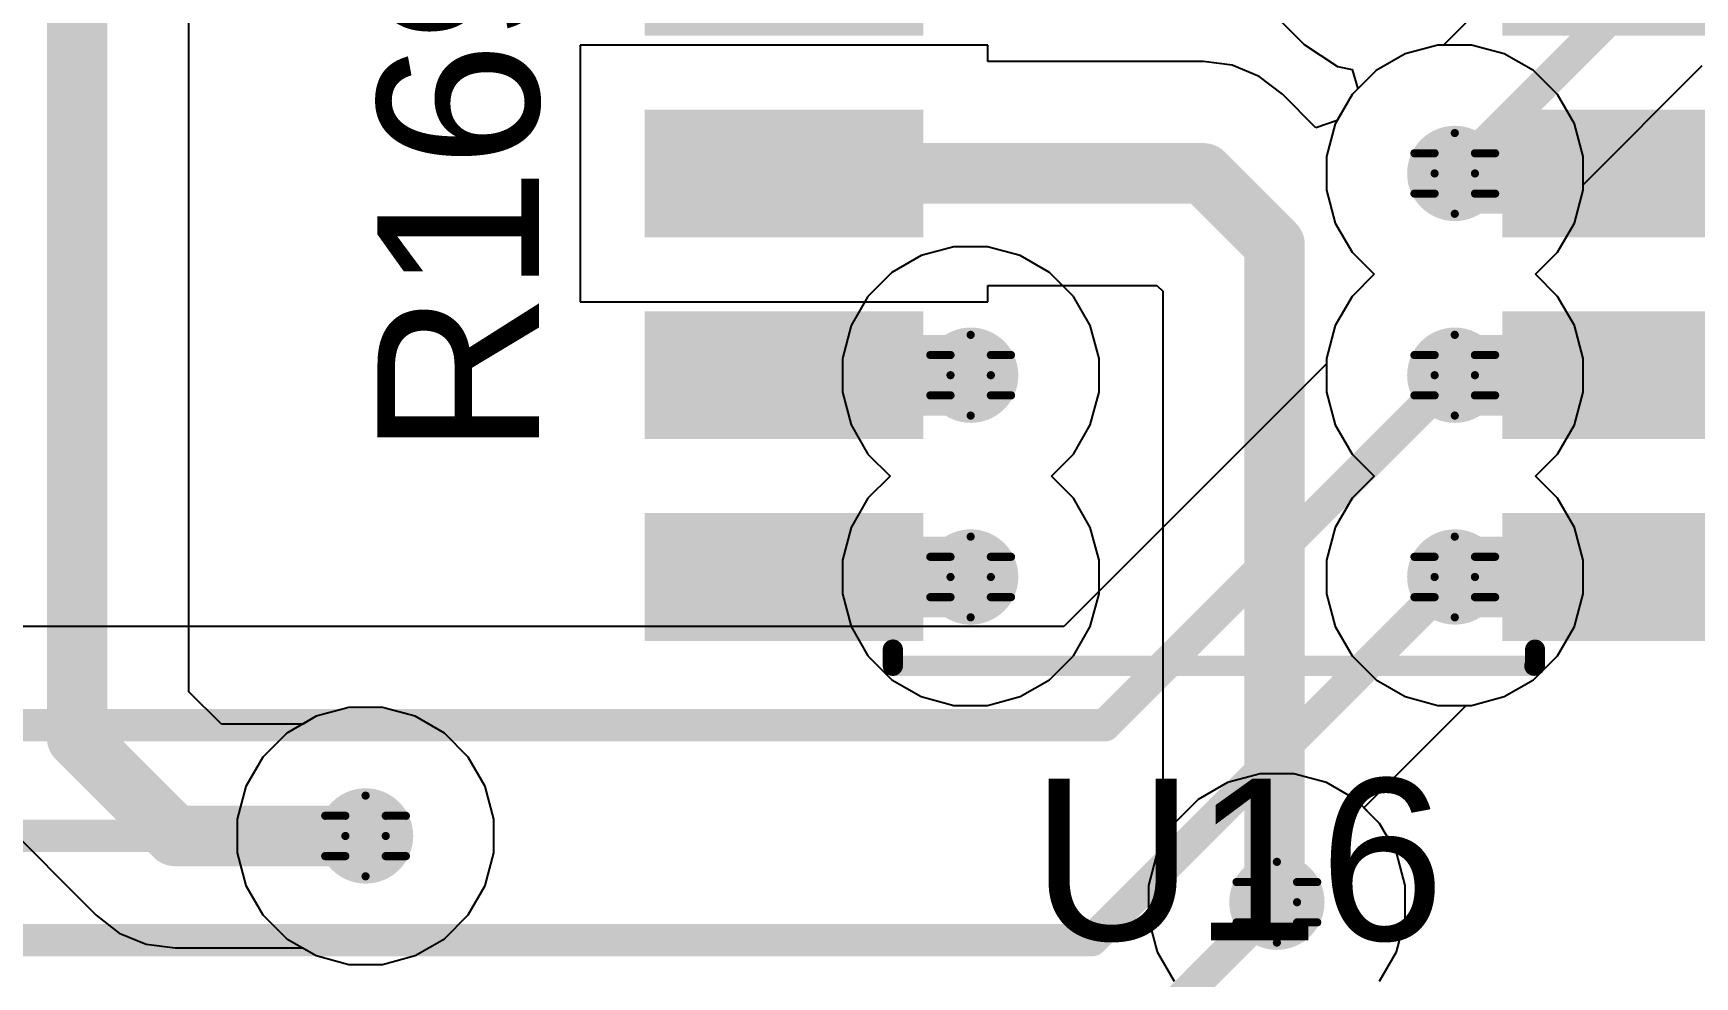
# Model space of a CAD drawing. Header units: inches. Extents: x -3 to 5437, y -3 to 5435.
# Drawn here: x 158.05 to 168.52, y 68.86 to 74.8 of the extents above; entities that cross this region are included whole.
import ezdxf

# ---------------------------------------------------------------- set-up
doc = ezdxf.new("R2010")
doc.units = ezdxf.units.IN
for name, color, linetype in [('Bottom Layer', 5, 'Continuous'), ('Bottom Solder', 6, 'Continuous'), ('Drill Drawing', 1, 'Continuous'), ('GND', 16, 'Continuous'), ('PWR', 76, 'Continuous'), ('Top Layer', 1, 'Continuous'), ('Top Overlay', 2, 'Continuous'), ('Top Paste', 8, 'Continuous'), ('Top Solder', 216, 'Continuous'), ('Via Holes', 16, 'Continuous')]:
    doc.layers.add(name, color=color, linetype=linetype)
doc.styles.add('Arial', font='', dxfattribs={"height": 0.2})
doc.styles.get('Arial').set_extended_font_data('Arial')

# ---------------------------------------------------------------- blocks, each defined once
blk = doc.blocks.new('SOIC_16_272')
at = {"layer": 'Top Layer'}
for points in [[(-3.475, -1.605), (-1.925, -1.605), (-1.925, -2.205), (-3.475, -2.205)], [(1.925, -1.605), (3.475, -1.605), (3.475, -2.205), (1.925, -2.205)], [(-3.475, -2.875), (-1.925, -2.875), (-1.925, -3.475), (-3.475, -3.475)], [(1.925, -2.875), (3.475, -2.875), (3.475, -3.475), (1.925, -3.475)], [(-3.475, -4.145), (-1.925, -4.145), (-1.925, -4.745), (-3.475, -4.745)], [(1.925, -4.145), (3.475, -4.145), (3.475, -4.745), (1.925, -4.745)]]:
    blk.add_hatch(color=1, dxfattribs=at).paths.add_polyline_path(points)
at = {"layer": 'Top Paste'}
for points in [[(-3.475, -1.605), (-1.925, -1.605), (-1.925, -2.205), (-3.475, -2.205)], [(1.925, -1.605), (3.475, -1.605), (3.475, -2.205), (1.925, -2.205)], [(-3.475, -2.875), (-1.925, -2.875), (-1.925, -3.475), (-3.475, -3.475)], [(1.925, -2.875), (3.475, -2.875), (3.475, -3.475), (1.925, -3.475)], [(-3.475, -4.145), (-1.925, -4.145), (-1.925, -4.745), (-3.475, -4.745)], [(1.925, -4.145), (3.475, -4.145), (3.475, -4.745), (1.925, -4.745)]]:
    blk.add_hatch(color=8, dxfattribs=at).paths.add_polyline_path(points)
at = {"layer": 'Top Solder'}
for points in [[(-3.577, -0.233), (-1.823, -0.233), (-1.823, -1.037), (-3.577, -1.037)], [(1.823, -0.233), (3.577, -0.233), (3.577, -1.037), (1.823, -1.037)], [(-3.577, -1.503), (-1.823, -1.503), (-1.823, -2.307), (-3.577, -2.307)], [(1.823, -1.503), (3.577, -1.503), (3.577, -2.307), (1.823, -2.307)], [(-3.577, -2.773), (-1.823, -2.773), (-1.823, -3.577), (-3.577, -3.577)], [(1.823, -2.773), (3.577, -2.773), (3.577, -3.577), (1.823, -3.577)], [(-3.577, -4.043), (-1.823, -4.043), (-1.823, -4.847), (-3.577, -4.847)], [(1.823, -4.043), (3.577, -4.043), (3.577, -4.847), (1.823, -4.847)]]:
    blk.add_hatch(color=216, dxfattribs=at).paths.add_polyline_path(points)
at = {"layer": 'Top Overlay'}
for points in [[(-2.014, -5.004, 0.127, 0.127, 0), (-2.014, -4.902, 0.127, 0.127, 0)], [(2.029, -5.002, 0.127, 0.127, 0), (2.029, -4.902, 0.127, 0.127, 0)], [(-2.014, -5.004, 0.127, 0.127, 0), (2.024, -5.004, 0.127, 0.127, 0)]]:
    blk.add_lwpolyline(points, format="xyseb", dxfattribs=at)
for points in [[(-2.046, -4.902, 0.0635, 0.0635, 1), (-1.982, -4.902, 0.0635, 0.0635, 1)], [(1.998, -4.902, 0.0635, 0.0635, 1), (2.061, -4.902, 0.0635, 0.0635, 1)], [(-2.046, -5.004, 0.0635, 0.0635, 1), (-1.982, -5.004, 0.0635, 0.0635, 1)], [(-2.046, -5.004, 0.0635, 0.0635, 1), (-1.982, -5.004, 0.0635, 0.0635, 1)], [(1.993, -5.004, 0.0635, 0.0635, 1), (2.056, -5.004, 0.0635, 0.0635, 1)], [(1.998, -5.002, 0.0635, 0.0635, 1), (2.061, -5.002, 0.0635, 0.0635, 1)]]:
    blk.add_lwpolyline(points, format="xyseb", close=True, dxfattribs=at)

msp = doc.modelspace()

# ---------------------------------------------------------------- hatches: boundary and pattern name
at = {"layer": 'Bottom Layer'}
h = msp.add_hatch(color=5, dxfattribs=at)
edge = h.paths.add_edge_path()
edge.add_arc((167.005, 73.914), 0.3, 0, 360)
h = msp.add_hatch(color=5, dxfattribs=at)
edge = h.paths.add_edge_path()
edge.add_arc((163.957, 72.644), 0.3, 0, 360)
h = msp.add_hatch(color=5, dxfattribs=at)
edge = h.paths.add_edge_path()
edge.add_arc((167.005, 72.644), 0.3, 0, 360)
h = msp.add_hatch(color=5, dxfattribs=at)
edge = h.paths.add_edge_path()
edge.add_arc((163.957, 71.374), 0.3, 0, 360)
h = msp.add_hatch(color=5, dxfattribs=at)
edge = h.paths.add_edge_path()
edge.add_arc((167.005, 71.374), 0.3, 0, 360)
h = msp.add_hatch(color=5, dxfattribs=at)
edge = h.paths.add_edge_path()
edge.add_arc((160.147, 69.744), 0.3, 0, 360)
h = msp.add_hatch(color=5, dxfattribs=at)
edge = h.paths.add_edge_path()
edge.add_arc((165.885, 69.327), 0.3, 0, 360)
at = {"layer": 'Bottom Solder'}
h = msp.add_hatch(color=6, dxfattribs=at)
edge = h.paths.add_edge_path()
edge.add_arc((160.147, 69.744), 0.15, 0, 360)
h = msp.add_hatch(color=6, dxfattribs=at)
edge = h.paths.add_edge_path()
edge.add_arc((165.885, 69.327), 0.15, 0, 360)
at = {"layer": 'GND'}
h = msp.add_hatch(color=16, dxfattribs=at)
edge = h.paths.add_edge_path()
edge.add_arc((167.005, 73.914), 0.3, 0, 360)
h = msp.add_hatch(color=16, dxfattribs=at)
edge = h.paths.add_edge_path()
edge.add_arc((163.957, 72.644), 0.3, 0, 360)
h = msp.add_hatch(color=16, dxfattribs=at)
edge = h.paths.add_edge_path()
edge.add_arc((167.005, 72.644), 0.3, 0, 360)
h = msp.add_hatch(color=16, dxfattribs=at)
edge = h.paths.add_edge_path()
edge.add_arc((163.957, 71.374), 0.3, 0, 360)
h = msp.add_hatch(color=16, dxfattribs=at)
edge = h.paths.add_edge_path()
edge.add_arc((167.005, 71.374), 0.3, 0, 360)
h = msp.add_hatch(color=16, dxfattribs=at)
edge = h.paths.add_edge_path()
edge.add_arc((160.147, 69.744), 0.3, 0, 360)
h = msp.add_hatch(color=16, dxfattribs=at)
edge = h.paths.add_edge_path()
edge.add_arc((165.885, 69.327), 0.3, 0, 360)
at = {"layer": 'PWR'}
h = msp.add_hatch(color=76, dxfattribs=at)
edge = h.paths.add_edge_path()
edge.add_arc((167.005, 73.914), 0.3, 0, 360)
h = msp.add_hatch(color=76, dxfattribs=at)
edge = h.paths.add_edge_path()
edge.add_arc((163.957, 72.644), 0.3, 0, 360)
h = msp.add_hatch(color=76, dxfattribs=at)
edge = h.paths.add_edge_path()
edge.add_arc((167.005, 72.644), 0.3, 0, 360)
h = msp.add_hatch(color=76, dxfattribs=at)
edge = h.paths.add_edge_path()
edge.add_arc((163.957, 71.374), 0.3, 0, 360)
h = msp.add_hatch(color=76, dxfattribs=at)
edge = h.paths.add_edge_path()
edge.add_arc((167.005, 71.374), 0.3, 0, 360)
h = msp.add_hatch(color=76, dxfattribs=at)
edge = h.paths.add_edge_path()
edge.add_arc((160.147, 69.744), 0.3, 0, 360)
h = msp.add_hatch(color=76, dxfattribs=at)
edge = h.paths.add_edge_path()
edge.add_arc((165.885, 69.327), 0.3, 0, 360)
at = {"layer": 'Top Layer'}
h = msp.add_hatch(color=1, dxfattribs=at)
edge = h.paths.add_edge_path()
edge.add_arc((167.005, 73.914), 0.3, 0, 360)
msp.add_hatch(color=1, dxfattribs=at).paths.add_polyline_path([(167.406, 73.596), (170.078, 73.596), (170.078, 74.255), (167.406, 74.255)])
h = msp.add_hatch(color=1, dxfattribs=at)
edge = h.paths.add_edge_path()
edge.add_arc((163.957, 72.644), 0.3, 0, 360)
h = msp.add_hatch(color=1, dxfattribs=at)
edge = h.paths.add_edge_path()
edge.add_arc((167.005, 72.644), 0.3, 0, 360)
h = msp.add_hatch(color=1, dxfattribs=at)
edge = h.paths.add_edge_path()
edge.add_arc((163.957, 71.374), 0.3, 0, 360)
h = msp.add_hatch(color=1, dxfattribs=at)
edge = h.paths.add_edge_path()
edge.add_arc((167.005, 71.374), 0.3, 0, 360)
h = msp.add_hatch(color=1, dxfattribs=at)
edge = h.paths.add_edge_path()
edge.add_arc((160.147, 69.744), 0.3, 0, 360)
h = msp.add_hatch(color=1, dxfattribs=at)
edge = h.paths.add_edge_path()
edge.add_arc((165.885, 69.327), 0.3, 0, 360)
at = {"layer": 'Top Solder'}
h = msp.add_hatch(color=216, dxfattribs=at)
edge = h.paths.add_edge_path()
edge.add_arc((160.147, 69.744), 0.15, 0, 360)
h = msp.add_hatch(color=216, dxfattribs=at)
edge = h.paths.add_edge_path()
edge.add_arc((165.885, 69.327), 0.15, 0, 360)
at = {"layer": 'Via Holes'}
h = msp.add_hatch(color=7, dxfattribs=at)
edge = h.paths.add_edge_path()
edge.add_arc((167.005, 73.914), 0.15, 0, 360)
h = msp.add_hatch(color=7, dxfattribs=at)
edge = h.paths.add_edge_path()
edge.add_arc((163.957, 72.644), 0.15, 0, 360)
h = msp.add_hatch(color=7, dxfattribs=at)
edge = h.paths.add_edge_path()
edge.add_arc((167.005, 72.644), 0.15, 0, 360)
h = msp.add_hatch(color=7, dxfattribs=at)
edge = h.paths.add_edge_path()
edge.add_arc((163.957, 71.374), 0.15, 0, 360)
h = msp.add_hatch(color=7, dxfattribs=at)
edge = h.paths.add_edge_path()
edge.add_arc((167.005, 71.374), 0.15, 0, 360)
h = msp.add_hatch(color=7, dxfattribs=at)
edge = h.paths.add_edge_path()
edge.add_arc((160.147, 69.744), 0.15, 0, 360)
h = msp.add_hatch(color=7, dxfattribs=at)
edge = h.paths.add_edge_path()
edge.add_arc((165.885, 69.327), 0.15, 0, 360)

# ---------------------------------------------------------------- linework, layer by layer
at = {"layer": 'Bottom Layer'}
for p, q in [((166.899, 74.722), (166.693, 74.667)), ((167.111, 74.722), (166.899, 74.722)), ((167.317, 74.667), (167.111, 74.722)), ((166.693, 74.667), (166.509, 74.561)), ((167.501, 74.561), (167.317, 74.667)), ((166.509, 74.561), (166.358, 74.41)), ((167.652, 74.41), (167.501, 74.561)), ((166.358, 74.41), (166.252, 74.226)), ((167.758, 74.226), (167.652, 74.41)), ((166.252, 74.226), (166.197, 74.02)), ((167.813, 74.02), (167.758, 74.226)), ((166.197, 74.02), (166.197, 73.808)), ((167.813, 73.808), (167.813, 74.02)), ((166.197, 73.808), (166.252, 73.602)), ((167.758, 73.602), (167.813, 73.808)), ((166.252, 73.602), (166.358, 73.418)), ((167.652, 73.418), (167.758, 73.602)), ((166.358, 73.418), (166.497, 73.279)), ((167.513, 73.279), (167.652, 73.418)), ((166.497, 73.279), (166.358, 73.14)), ((167.652, 73.14), (167.513, 73.279)), ((166.358, 73.14), (166.252, 72.956)), ((167.758, 72.956), (167.652, 73.14)), ((166.252, 72.956), (166.197, 72.75)), ((167.813, 72.75), (167.758, 72.956)), ((166.197, 72.75), (166.197, 72.538)), ((167.813, 72.538), (167.813, 72.75)), ((166.197, 72.538), (166.252, 72.332)), ((167.758, 72.332), (167.813, 72.538)), ((166.252, 72.332), (166.358, 72.148)), ((167.652, 72.148), (167.758, 72.332)), ((166.358, 72.148), (166.497, 72.009)), ((167.513, 72.009), (167.652, 72.148)), ((166.497, 72.009), (166.358, 71.87)), ((167.652, 71.87), (167.513, 72.009)), ((166.358, 71.87), (166.252, 71.686)), ((167.758, 71.686), (167.652, 71.87)), ((166.252, 71.686), (166.197, 71.48)), ((167.813, 71.48), (167.758, 71.686)), ((166.197, 71.48), (166.197, 71.268)), ((167.813, 71.268), (167.813, 71.48)), ((166.197, 71.268), (166.252, 71.062)), ((167.758, 71.062), (167.813, 71.268)), ((166.252, 71.062), (166.358, 70.878)), ((167.652, 70.878), (167.758, 71.062)), ((166.358, 70.878), (166.509, 70.727)), ((167.501, 70.727), (167.652, 70.878)), ((166.509, 70.727), (166.693, 70.621)), ((167.317, 70.621), (167.501, 70.727)), ((166.693, 70.621), (166.899, 70.566)), ((167.111, 70.566), (167.317, 70.621)), ((160.041, 70.552), (159.835, 70.497)), ((160.253, 70.552), (160.041, 70.552)), ((160.459, 70.497), (160.253, 70.552)), ((166.899, 70.566), (167.111, 70.566)), ((159.835, 70.497), (159.651, 70.39)), ((160.643, 70.39), (160.459, 70.497)), ((159.651, 70.39), (159.5, 70.24)), ((160.794, 70.24), (160.643, 70.39)), ((159.5, 70.24), (159.394, 70.055)), ((160.9, 70.055), (160.794, 70.24)), ((165.779, 70.135), (165.573, 70.08)), ((165.991, 70.135), (165.779, 70.135)), ((166.197, 70.08), (165.991, 70.135)), ((159.394, 70.055), (159.339, 69.85)), ((160.955, 69.85), (160.9, 70.055)), ((165.573, 70.08), (165.389, 69.973)), ((166.381, 69.973), (166.197, 70.08)), ((165.389, 69.973), (165.239, 69.823)), ((166.532, 69.823), (166.381, 69.973)), ((159.339, 69.85), (159.339, 69.637)), ((160.955, 69.637), (160.955, 69.85)), ((165.239, 69.823), (165.132, 69.639)), ((166.638, 69.639), (166.532, 69.823)), ((159.339, 69.637), (159.394, 69.432)), ((160.9, 69.432), (160.955, 69.637)), ((165.132, 69.639), (165.077, 69.433)), ((166.693, 69.433), (166.638, 69.639)), ((159.394, 69.432), (159.5, 69.247)), ((160.794, 69.247), (160.9, 69.432)), ((165.077, 69.433), (165.077, 69.221)), ((166.693, 69.221), (166.693, 69.433)), ((159.5, 69.247), (159.651, 69.097)), ((160.643, 69.097), (160.794, 69.247)), ((165.077, 69.221), (165.132, 69.015)), ((166.638, 69.015), (166.693, 69.221)), ((159.651, 69.097), (159.835, 68.991)), ((160.459, 68.991), (160.643, 69.097)), ((159.835, 68.991), (160.041, 68.936)), ((160.253, 68.936), (160.459, 68.991)), ((165.132, 69.015), (165.239, 68.831)), ((166.532, 68.831), (166.638, 69.015)), ((160.041, 68.936), (160.253, 68.936))]:
    msp.add_line(p, q, dxfattribs=at)
at = {"layer": 'Drill Drawing'}
for points in [[(166.878, 74.041, 0.0508, 0.0508, 0), (167.005, 74.168, 0.0508, 0.0508, 0)], [(167.005, 74.168, 0.0508, 0.0508, 0), (167.132, 74.041, 0.0508, 0.0508, 0)], [(166.751, 74.041, 0.0508, 0.0508, 0), (166.878, 73.914, 0.0508, 0.0508, 0)], [(166.751, 74.041, 0.0508, 0.0508, 0), (166.878, 74.041, 0.0508, 0.0508, 0)], [(167.132, 74.041, 0.0508, 0.0508, 0), (167.259, 74.041, 0.0508, 0.0508, 0)], [(167.132, 73.914, 0.0508, 0.0508, 0), (167.259, 74.041, 0.0508, 0.0508, 0)], [(166.751, 73.787, 0.0508, 0.0508, 0), (166.878, 73.914, 0.0508, 0.0508, 0)], [(167.132, 73.914, 0.0508, 0.0508, 0), (167.259, 73.787, 0.0508, 0.0508, 0)], [(166.751, 73.787, 0.0508, 0.0508, 0), (166.878, 73.787, 0.0508, 0.0508, 0)], [(166.878, 73.787, 0.0508, 0.0508, 0), (167.005, 73.66, 0.0508, 0.0508, 0)], [(167.005, 73.66, 0.0508, 0.0508, 0), (167.132, 73.787, 0.0508, 0.0508, 0)], [(167.132, 73.787, 0.0508, 0.0508, 0), (167.259, 73.787, 0.0508, 0.0508, 0)], [(163.83, 72.771, 0.0508, 0.0508, 0), (163.957, 72.898, 0.0508, 0.0508, 0)], [(163.957, 72.898, 0.0508, 0.0508, 0), (164.084, 72.771, 0.0508, 0.0508, 0)], [(166.878, 72.771, 0.0508, 0.0508, 0), (167.005, 72.898, 0.0508, 0.0508, 0)], [(167.005, 72.898, 0.0508, 0.0508, 0), (167.132, 72.771, 0.0508, 0.0508, 0)], [(163.703, 72.771, 0.0508, 0.0508, 0), (163.83, 72.644, 0.0508, 0.0508, 0)], [(163.703, 72.771, 0.0508, 0.0508, 0), (163.83, 72.771, 0.0508, 0.0508, 0)], [(164.084, 72.771, 0.0508, 0.0508, 0), (164.211, 72.771, 0.0508, 0.0508, 0)], [(164.084, 72.644, 0.0508, 0.0508, 0), (164.211, 72.771, 0.0508, 0.0508, 0)], [(166.751, 72.771, 0.0508, 0.0508, 0), (166.878, 72.644, 0.0508, 0.0508, 0)], [(166.751, 72.771, 0.0508, 0.0508, 0), (166.878, 72.771, 0.0508, 0.0508, 0)], [(167.132, 72.771, 0.0508, 0.0508, 0), (167.259, 72.771, 0.0508, 0.0508, 0)], [(167.132, 72.644, 0.0508, 0.0508, 0), (167.259, 72.771, 0.0508, 0.0508, 0)], [(163.703, 72.517, 0.0508, 0.0508, 0), (163.83, 72.644, 0.0508, 0.0508, 0)], [(164.084, 72.644, 0.0508, 0.0508, 0), (164.211, 72.517, 0.0508, 0.0508, 0)], [(166.751, 72.517, 0.0508, 0.0508, 0), (166.878, 72.644, 0.0508, 0.0508, 0)], [(167.132, 72.644, 0.0508, 0.0508, 0), (167.259, 72.517, 0.0508, 0.0508, 0)], [(163.703, 72.517, 0.0508, 0.0508, 0), (163.83, 72.517, 0.0508, 0.0508, 0)], [(163.83, 72.517, 0.0508, 0.0508, 0), (163.957, 72.39, 0.0508, 0.0508, 0)], [(163.957, 72.39, 0.0508, 0.0508, 0), (164.084, 72.517, 0.0508, 0.0508, 0)], [(164.084, 72.517, 0.0508, 0.0508, 0), (164.211, 72.517, 0.0508, 0.0508, 0)], [(166.751, 72.517, 0.0508, 0.0508, 0), (166.878, 72.517, 0.0508, 0.0508, 0)], [(166.878, 72.517, 0.0508, 0.0508, 0), (167.005, 72.39, 0.0508, 0.0508, 0)], [(167.005, 72.39, 0.0508, 0.0508, 0), (167.132, 72.517, 0.0508, 0.0508, 0)], [(167.132, 72.517, 0.0508, 0.0508, 0), (167.259, 72.517, 0.0508, 0.0508, 0)], [(163.83, 71.501, 0.0508, 0.0508, 0), (163.957, 71.628, 0.0508, 0.0508, 0)], [(163.957, 71.628, 0.0508, 0.0508, 0), (164.084, 71.501, 0.0508, 0.0508, 0)], [(166.878, 71.501, 0.0508, 0.0508, 0), (167.005, 71.628, 0.0508, 0.0508, 0)], [(167.005, 71.628, 0.0508, 0.0508, 0), (167.132, 71.501, 0.0508, 0.0508, 0)], [(163.703, 71.501, 0.0508, 0.0508, 0), (163.83, 71.374, 0.0508, 0.0508, 0)], [(163.703, 71.501, 0.0508, 0.0508, 0), (163.83, 71.501, 0.0508, 0.0508, 0)], [(164.084, 71.501, 0.0508, 0.0508, 0), (164.211, 71.501, 0.0508, 0.0508, 0)], [(164.084, 71.374, 0.0508, 0.0508, 0), (164.211, 71.501, 0.0508, 0.0508, 0)], [(166.751, 71.501, 0.0508, 0.0508, 0), (166.878, 71.374, 0.0508, 0.0508, 0)], [(166.751, 71.501, 0.0508, 0.0508, 0), (166.878, 71.501, 0.0508, 0.0508, 0)], [(167.132, 71.501, 0.0508, 0.0508, 0), (167.259, 71.501, 0.0508, 0.0508, 0)], [(167.132, 71.374, 0.0508, 0.0508, 0), (167.259, 71.501, 0.0508, 0.0508, 0)], [(163.703, 71.247, 0.0508, 0.0508, 0), (163.83, 71.374, 0.0508, 0.0508, 0)], [(164.084, 71.374, 0.0508, 0.0508, 0), (164.211, 71.247, 0.0508, 0.0508, 0)], [(166.751, 71.247, 0.0508, 0.0508, 0), (166.878, 71.374, 0.0508, 0.0508, 0)], [(167.132, 71.374, 0.0508, 0.0508, 0), (167.259, 71.247, 0.0508, 0.0508, 0)], [(163.703, 71.247, 0.0508, 0.0508, 0), (163.83, 71.247, 0.0508, 0.0508, 0)], [(163.83, 71.247, 0.0508, 0.0508, 0), (163.957, 71.12, 0.0508, 0.0508, 0)], [(163.957, 71.12, 0.0508, 0.0508, 0), (164.084, 71.247, 0.0508, 0.0508, 0)], [(164.084, 71.247, 0.0508, 0.0508, 0), (164.211, 71.247, 0.0508, 0.0508, 0)], [(166.751, 71.247, 0.0508, 0.0508, 0), (166.878, 71.247, 0.0508, 0.0508, 0)], [(166.878, 71.247, 0.0508, 0.0508, 0), (167.005, 71.12, 0.0508, 0.0508, 0)], [(167.005, 71.12, 0.0508, 0.0508, 0), (167.132, 71.247, 0.0508, 0.0508, 0)], [(167.132, 71.247, 0.0508, 0.0508, 0), (167.259, 71.247, 0.0508, 0.0508, 0)], [(160.02, 69.871, 0.0508, 0.0508, 0), (160.147, 69.998, 0.0508, 0.0508, 0)], [(160.147, 69.998, 0.0508, 0.0508, 0), (160.274, 69.871, 0.0508, 0.0508, 0)], [(159.893, 69.871, 0.0508, 0.0508, 0), (160.02, 69.744, 0.0508, 0.0508, 0)], [(159.893, 69.871, 0.0508, 0.0508, 0), (160.02, 69.871, 0.0508, 0.0508, 0)], [(160.274, 69.871, 0.0508, 0.0508, 0), (160.401, 69.871, 0.0508, 0.0508, 0)], [(160.274, 69.744, 0.0508, 0.0508, 0), (160.401, 69.871, 0.0508, 0.0508, 0)], [(159.893, 69.617, 0.0508, 0.0508, 0), (160.02, 69.744, 0.0508, 0.0508, 0)], [(160.274, 69.744, 0.0508, 0.0508, 0), (160.401, 69.617, 0.0508, 0.0508, 0)], [(159.893, 69.617, 0.0508, 0.0508, 0), (160.02, 69.617, 0.0508, 0.0508, 0)], [(160.02, 69.617, 0.0508, 0.0508, 0), (160.147, 69.49, 0.0508, 0.0508, 0)], [(160.147, 69.49, 0.0508, 0.0508, 0), (160.274, 69.617, 0.0508, 0.0508, 0)], [(160.274, 69.617, 0.0508, 0.0508, 0), (160.401, 69.617, 0.0508, 0.0508, 0)], [(165.758, 69.454, 0.0508, 0.0508, 0), (165.885, 69.581, 0.0508, 0.0508, 0)], [(165.885, 69.581, 0.0508, 0.0508, 0), (166.012, 69.454, 0.0508, 0.0508, 0)], [(165.631, 69.454, 0.0508, 0.0508, 0), (165.758, 69.327, 0.0508, 0.0508, 0)], [(165.631, 69.454, 0.0508, 0.0508, 0), (165.758, 69.454, 0.0508, 0.0508, 0)], [(166.012, 69.454, 0.0508, 0.0508, 0), (166.139, 69.454, 0.0508, 0.0508, 0)], [(166.012, 69.327, 0.0508, 0.0508, 0), (166.139, 69.454, 0.0508, 0.0508, 0)], [(165.631, 69.2, 0.0508, 0.0508, 0), (165.758, 69.327, 0.0508, 0.0508, 0)], [(166.012, 69.327, 0.0508, 0.0508, 0), (166.139, 69.2, 0.0508, 0.0508, 0)], [(165.631, 69.2, 0.0508, 0.0508, 0), (165.758, 69.2, 0.0508, 0.0508, 0)], [(165.758, 69.2, 0.0508, 0.0508, 0), (165.885, 69.073, 0.0508, 0.0508, 0)], [(165.885, 69.073, 0.0508, 0.0508, 0), (166.012, 69.2, 0.0508, 0.0508, 0)], [(166.012, 69.2, 0.0508, 0.0508, 0), (166.139, 69.2, 0.0508, 0.0508, 0)]]:
    msp.add_lwpolyline(points, format="xyseb", dxfattribs=at)
for points in [[(166.992, 74.168, 0.0254, 0.0254, 1), (167.018, 74.168, 0.0254, 0.0254, 1)], [(166.992, 74.168, 0.0254, 0.0254, 1), (167.018, 74.168, 0.0254, 0.0254, 1)], [(166.738, 74.041, 0.0254, 0.0254, 1), (166.764, 74.041, 0.0254, 0.0254, 1)], [(166.738, 74.041, 0.0254, 0.0254, 1), (166.764, 74.041, 0.0254, 0.0254, 1)], [(166.865, 74.041, 0.0254, 0.0254, 1), (166.891, 74.041, 0.0254, 0.0254, 1)], [(166.865, 74.041, 0.0254, 0.0254, 1), (166.891, 74.041, 0.0254, 0.0254, 1)], [(167.119, 74.041, 0.0254, 0.0254, 1), (167.145, 74.041, 0.0254, 0.0254, 1)], [(167.119, 74.041, 0.0254, 0.0254, 1), (167.145, 74.041, 0.0254, 0.0254, 1)], [(167.246, 74.041, 0.0254, 0.0254, 1), (167.272, 74.041, 0.0254, 0.0254, 1)], [(167.246, 74.041, 0.0254, 0.0254, 1), (167.272, 74.041, 0.0254, 0.0254, 1)], [(166.865, 73.914, 0.0254, 0.0254, 1), (166.891, 73.914, 0.0254, 0.0254, 1)], [(166.865, 73.914, 0.0254, 0.0254, 1), (166.891, 73.914, 0.0254, 0.0254, 1)], [(167.119, 73.914, 0.0254, 0.0254, 1), (167.145, 73.914, 0.0254, 0.0254, 1)], [(167.119, 73.914, 0.0254, 0.0254, 1), (167.145, 73.914, 0.0254, 0.0254, 1)], [(166.738, 73.787, 0.0254, 0.0254, 1), (166.764, 73.787, 0.0254, 0.0254, 1)], [(166.738, 73.787, 0.0254, 0.0254, 1), (166.764, 73.787, 0.0254, 0.0254, 1)], [(166.865, 73.787, 0.0254, 0.0254, 1), (166.891, 73.787, 0.0254, 0.0254, 1)], [(166.865, 73.787, 0.0254, 0.0254, 1), (166.891, 73.787, 0.0254, 0.0254, 1)], [(167.119, 73.787, 0.0254, 0.0254, 1), (167.145, 73.787, 0.0254, 0.0254, 1)], [(167.119, 73.787, 0.0254, 0.0254, 1), (167.145, 73.787, 0.0254, 0.0254, 1)], [(167.246, 73.787, 0.0254, 0.0254, 1), (167.272, 73.787, 0.0254, 0.0254, 1)], [(167.246, 73.787, 0.0254, 0.0254, 1), (167.272, 73.787, 0.0254, 0.0254, 1)], [(166.992, 73.66, 0.0254, 0.0254, 1), (167.018, 73.66, 0.0254, 0.0254, 1)], [(166.992, 73.66, 0.0254, 0.0254, 1), (167.018, 73.66, 0.0254, 0.0254, 1)], [(163.944, 72.898, 0.0254, 0.0254, 1), (163.97, 72.898, 0.0254, 0.0254, 1)], [(163.944, 72.898, 0.0254, 0.0254, 1), (163.97, 72.898, 0.0254, 0.0254, 1)], [(166.992, 72.898, 0.0254, 0.0254, 1), (167.018, 72.898, 0.0254, 0.0254, 1)], [(166.992, 72.898, 0.0254, 0.0254, 1), (167.018, 72.898, 0.0254, 0.0254, 1)], [(163.69, 72.771, 0.0254, 0.0254, 1), (163.716, 72.771, 0.0254, 0.0254, 1)], [(163.69, 72.771, 0.0254, 0.0254, 1), (163.716, 72.771, 0.0254, 0.0254, 1)], [(163.817, 72.771, 0.0254, 0.0254, 1), (163.843, 72.771, 0.0254, 0.0254, 1)], [(163.817, 72.771, 0.0254, 0.0254, 1), (163.843, 72.771, 0.0254, 0.0254, 1)], [(164.071, 72.771, 0.0254, 0.0254, 1), (164.097, 72.771, 0.0254, 0.0254, 1)], [(164.071, 72.771, 0.0254, 0.0254, 1), (164.097, 72.771, 0.0254, 0.0254, 1)], [(164.198, 72.771, 0.0254, 0.0254, 1), (164.224, 72.771, 0.0254, 0.0254, 1)], [(164.198, 72.771, 0.0254, 0.0254, 1), (164.224, 72.771, 0.0254, 0.0254, 1)], [(166.738, 72.771, 0.0254, 0.0254, 1), (166.764, 72.771, 0.0254, 0.0254, 1)], [(166.738, 72.771, 0.0254, 0.0254, 1), (166.764, 72.771, 0.0254, 0.0254, 1)], [(166.865, 72.771, 0.0254, 0.0254, 1), (166.891, 72.771, 0.0254, 0.0254, 1)], [(166.865, 72.771, 0.0254, 0.0254, 1), (166.891, 72.771, 0.0254, 0.0254, 1)], [(167.119, 72.771, 0.0254, 0.0254, 1), (167.145, 72.771, 0.0254, 0.0254, 1)], [(167.119, 72.771, 0.0254, 0.0254, 1), (167.145, 72.771, 0.0254, 0.0254, 1)], [(167.246, 72.771, 0.0254, 0.0254, 1), (167.272, 72.771, 0.0254, 0.0254, 1)], [(167.246, 72.771, 0.0254, 0.0254, 1), (167.272, 72.771, 0.0254, 0.0254, 1)], [(163.817, 72.644, 0.0254, 0.0254, 1), (163.843, 72.644, 0.0254, 0.0254, 1)], [(163.817, 72.644, 0.0254, 0.0254, 1), (163.843, 72.644, 0.0254, 0.0254, 1)], [(164.071, 72.644, 0.0254, 0.0254, 1), (164.097, 72.644, 0.0254, 0.0254, 1)], [(164.071, 72.644, 0.0254, 0.0254, 1), (164.097, 72.644, 0.0254, 0.0254, 1)], [(166.865, 72.644, 0.0254, 0.0254, 1), (166.891, 72.644, 0.0254, 0.0254, 1)], [(166.865, 72.644, 0.0254, 0.0254, 1), (166.891, 72.644, 0.0254, 0.0254, 1)], [(167.119, 72.644, 0.0254, 0.0254, 1), (167.145, 72.644, 0.0254, 0.0254, 1)], [(167.119, 72.644, 0.0254, 0.0254, 1), (167.145, 72.644, 0.0254, 0.0254, 1)], [(163.69, 72.517, 0.0254, 0.0254, 1), (163.716, 72.517, 0.0254, 0.0254, 1)], [(163.69, 72.517, 0.0254, 0.0254, 1), (163.716, 72.517, 0.0254, 0.0254, 1)], [(163.817, 72.517, 0.0254, 0.0254, 1), (163.843, 72.517, 0.0254, 0.0254, 1)], [(163.817, 72.517, 0.0254, 0.0254, 1), (163.843, 72.517, 0.0254, 0.0254, 1)], [(164.071, 72.517, 0.0254, 0.0254, 1), (164.097, 72.517, 0.0254, 0.0254, 1)], [(164.071, 72.517, 0.0254, 0.0254, 1), (164.097, 72.517, 0.0254, 0.0254, 1)], [(164.198, 72.517, 0.0254, 0.0254, 1), (164.224, 72.517, 0.0254, 0.0254, 1)], [(164.198, 72.517, 0.0254, 0.0254, 1), (164.224, 72.517, 0.0254, 0.0254, 1)], [(166.738, 72.517, 0.0254, 0.0254, 1), (166.764, 72.517, 0.0254, 0.0254, 1)], [(166.738, 72.517, 0.0254, 0.0254, 1), (166.764, 72.517, 0.0254, 0.0254, 1)], [(166.865, 72.517, 0.0254, 0.0254, 1), (166.891, 72.517, 0.0254, 0.0254, 1)], [(166.865, 72.517, 0.0254, 0.0254, 1), (166.891, 72.517, 0.0254, 0.0254, 1)], [(167.119, 72.517, 0.0254, 0.0254, 1), (167.145, 72.517, 0.0254, 0.0254, 1)], [(167.119, 72.517, 0.0254, 0.0254, 1), (167.145, 72.517, 0.0254, 0.0254, 1)], [(167.246, 72.517, 0.0254, 0.0254, 1), (167.272, 72.517, 0.0254, 0.0254, 1)], [(167.246, 72.517, 0.0254, 0.0254, 1), (167.272, 72.517, 0.0254, 0.0254, 1)], [(163.944, 72.39, 0.0254, 0.0254, 1), (163.97, 72.39, 0.0254, 0.0254, 1)], [(163.944, 72.39, 0.0254, 0.0254, 1), (163.97, 72.39, 0.0254, 0.0254, 1)], [(166.992, 72.39, 0.0254, 0.0254, 1), (167.018, 72.39, 0.0254, 0.0254, 1)], [(166.992, 72.39, 0.0254, 0.0254, 1), (167.018, 72.39, 0.0254, 0.0254, 1)], [(163.944, 71.628, 0.0254, 0.0254, 1), (163.97, 71.628, 0.0254, 0.0254, 1)], [(163.944, 71.628, 0.0254, 0.0254, 1), (163.97, 71.628, 0.0254, 0.0254, 1)], [(166.992, 71.628, 0.0254, 0.0254, 1), (167.018, 71.628, 0.0254, 0.0254, 1)], [(166.992, 71.628, 0.0254, 0.0254, 1), (167.018, 71.628, 0.0254, 0.0254, 1)], [(163.69, 71.501, 0.0254, 0.0254, 1), (163.716, 71.501, 0.0254, 0.0254, 1)], [(163.69, 71.501, 0.0254, 0.0254, 1), (163.716, 71.501, 0.0254, 0.0254, 1)], [(163.817, 71.501, 0.0254, 0.0254, 1), (163.843, 71.501, 0.0254, 0.0254, 1)], [(163.817, 71.501, 0.0254, 0.0254, 1), (163.843, 71.501, 0.0254, 0.0254, 1)], [(164.071, 71.501, 0.0254, 0.0254, 1), (164.097, 71.501, 0.0254, 0.0254, 1)], [(164.071, 71.501, 0.0254, 0.0254, 1), (164.097, 71.501, 0.0254, 0.0254, 1)], [(164.198, 71.501, 0.0254, 0.0254, 1), (164.224, 71.501, 0.0254, 0.0254, 1)], [(164.198, 71.501, 0.0254, 0.0254, 1), (164.224, 71.501, 0.0254, 0.0254, 1)], [(166.738, 71.501, 0.0254, 0.0254, 1), (166.764, 71.501, 0.0254, 0.0254, 1)], [(166.738, 71.501, 0.0254, 0.0254, 1), (166.764, 71.501, 0.0254, 0.0254, 1)], [(166.865, 71.501, 0.0254, 0.0254, 1), (166.891, 71.501, 0.0254, 0.0254, 1)], [(166.865, 71.501, 0.0254, 0.0254, 1), (166.891, 71.501, 0.0254, 0.0254, 1)], [(167.119, 71.501, 0.0254, 0.0254, 1), (167.145, 71.501, 0.0254, 0.0254, 1)], [(167.119, 71.501, 0.0254, 0.0254, 1), (167.145, 71.501, 0.0254, 0.0254, 1)], [(167.246, 71.501, 0.0254, 0.0254, 1), (167.272, 71.501, 0.0254, 0.0254, 1)], [(167.246, 71.501, 0.0254, 0.0254, 1), (167.272, 71.501, 0.0254, 0.0254, 1)], [(163.817, 71.374, 0.0254, 0.0254, 1), (163.843, 71.374, 0.0254, 0.0254, 1)], [(163.817, 71.374, 0.0254, 0.0254, 1), (163.843, 71.374, 0.0254, 0.0254, 1)], [(164.071, 71.374, 0.0254, 0.0254, 1), (164.097, 71.374, 0.0254, 0.0254, 1)], [(164.071, 71.374, 0.0254, 0.0254, 1), (164.097, 71.374, 0.0254, 0.0254, 1)], [(166.865, 71.374, 0.0254, 0.0254, 1), (166.891, 71.374, 0.0254, 0.0254, 1)], [(166.865, 71.374, 0.0254, 0.0254, 1), (166.891, 71.374, 0.0254, 0.0254, 1)], [(167.119, 71.374, 0.0254, 0.0254, 1), (167.145, 71.374, 0.0254, 0.0254, 1)], [(167.119, 71.374, 0.0254, 0.0254, 1), (167.145, 71.374, 0.0254, 0.0254, 1)], [(163.69, 71.247, 0.0254, 0.0254, 1), (163.716, 71.247, 0.0254, 0.0254, 1)], [(163.69, 71.247, 0.0254, 0.0254, 1), (163.716, 71.247, 0.0254, 0.0254, 1)], [(163.817, 71.247, 0.0254, 0.0254, 1), (163.843, 71.247, 0.0254, 0.0254, 1)], [(163.817, 71.247, 0.0254, 0.0254, 1), (163.843, 71.247, 0.0254, 0.0254, 1)], [(164.071, 71.247, 0.0254, 0.0254, 1), (164.097, 71.247, 0.0254, 0.0254, 1)], [(164.071, 71.247, 0.0254, 0.0254, 1), (164.097, 71.247, 0.0254, 0.0254, 1)], [(164.198, 71.247, 0.0254, 0.0254, 1), (164.224, 71.247, 0.0254, 0.0254, 1)], [(164.198, 71.247, 0.0254, 0.0254, 1), (164.224, 71.247, 0.0254, 0.0254, 1)], [(166.738, 71.247, 0.0254, 0.0254, 1), (166.764, 71.247, 0.0254, 0.0254, 1)], [(166.738, 71.247, 0.0254, 0.0254, 1), (166.764, 71.247, 0.0254, 0.0254, 1)], [(166.865, 71.247, 0.0254, 0.0254, 1), (166.891, 71.247, 0.0254, 0.0254, 1)], [(166.865, 71.247, 0.0254, 0.0254, 1), (166.891, 71.247, 0.0254, 0.0254, 1)], [(167.119, 71.247, 0.0254, 0.0254, 1), (167.145, 71.247, 0.0254, 0.0254, 1)], [(167.119, 71.247, 0.0254, 0.0254, 1), (167.145, 71.247, 0.0254, 0.0254, 1)], [(167.246, 71.247, 0.0254, 0.0254, 1), (167.272, 71.247, 0.0254, 0.0254, 1)], [(167.246, 71.247, 0.0254, 0.0254, 1), (167.272, 71.247, 0.0254, 0.0254, 1)], [(163.944, 71.12, 0.0254, 0.0254, 1), (163.97, 71.12, 0.0254, 0.0254, 1)], [(163.944, 71.12, 0.0254, 0.0254, 1), (163.97, 71.12, 0.0254, 0.0254, 1)], [(166.992, 71.12, 0.0254, 0.0254, 1), (167.018, 71.12, 0.0254, 0.0254, 1)], [(166.992, 71.12, 0.0254, 0.0254, 1), (167.018, 71.12, 0.0254, 0.0254, 1)], [(160.134, 69.998, 0.0254, 0.0254, 1), (160.16, 69.998, 0.0254, 0.0254, 1)], [(160.134, 69.998, 0.0254, 0.0254, 1), (160.16, 69.998, 0.0254, 0.0254, 1)], [(159.88, 69.871, 0.0254, 0.0254, 1), (159.906, 69.871, 0.0254, 0.0254, 1)], [(159.88, 69.871, 0.0254, 0.0254, 1), (159.906, 69.871, 0.0254, 0.0254, 1)], [(160.007, 69.871, 0.0254, 0.0254, 1), (160.033, 69.871, 0.0254, 0.0254, 1)], [(160.007, 69.871, 0.0254, 0.0254, 1), (160.033, 69.871, 0.0254, 0.0254, 1)], [(160.261, 69.871, 0.0254, 0.0254, 1), (160.287, 69.871, 0.0254, 0.0254, 1)], [(160.261, 69.871, 0.0254, 0.0254, 1), (160.287, 69.871, 0.0254, 0.0254, 1)], [(160.388, 69.871, 0.0254, 0.0254, 1), (160.414, 69.871, 0.0254, 0.0254, 1)], [(160.388, 69.871, 0.0254, 0.0254, 1), (160.414, 69.871, 0.0254, 0.0254, 1)], [(160.007, 69.744, 0.0254, 0.0254, 1), (160.033, 69.744, 0.0254, 0.0254, 1)], [(160.007, 69.744, 0.0254, 0.0254, 1), (160.033, 69.744, 0.0254, 0.0254, 1)], [(160.261, 69.744, 0.0254, 0.0254, 1), (160.287, 69.744, 0.0254, 0.0254, 1)], [(160.261, 69.744, 0.0254, 0.0254, 1), (160.287, 69.744, 0.0254, 0.0254, 1)], [(159.88, 69.617, 0.0254, 0.0254, 1), (159.906, 69.617, 0.0254, 0.0254, 1)], [(159.88, 69.617, 0.0254, 0.0254, 1), (159.906, 69.617, 0.0254, 0.0254, 1)], [(160.007, 69.617, 0.0254, 0.0254, 1), (160.033, 69.617, 0.0254, 0.0254, 1)], [(160.007, 69.617, 0.0254, 0.0254, 1), (160.033, 69.617, 0.0254, 0.0254, 1)], [(160.261, 69.617, 0.0254, 0.0254, 1), (160.287, 69.617, 0.0254, 0.0254, 1)], [(160.261, 69.617, 0.0254, 0.0254, 1), (160.287, 69.617, 0.0254, 0.0254, 1)], [(160.388, 69.617, 0.0254, 0.0254, 1), (160.414, 69.617, 0.0254, 0.0254, 1)], [(160.388, 69.617, 0.0254, 0.0254, 1), (160.414, 69.617, 0.0254, 0.0254, 1)], [(165.872, 69.581, 0.0254, 0.0254, 1), (165.898, 69.581, 0.0254, 0.0254, 1)], [(165.872, 69.581, 0.0254, 0.0254, 1), (165.898, 69.581, 0.0254, 0.0254, 1)], [(160.134, 69.49, 0.0254, 0.0254, 1), (160.16, 69.49, 0.0254, 0.0254, 1)], [(160.134, 69.49, 0.0254, 0.0254, 1), (160.16, 69.49, 0.0254, 0.0254, 1)], [(165.618, 69.454, 0.0254, 0.0254, 1), (165.644, 69.454, 0.0254, 0.0254, 1)], [(165.618, 69.454, 0.0254, 0.0254, 1), (165.644, 69.454, 0.0254, 0.0254, 1)], [(165.745, 69.454, 0.0254, 0.0254, 1), (165.771, 69.454, 0.0254, 0.0254, 1)], [(165.745, 69.454, 0.0254, 0.0254, 1), (165.771, 69.454, 0.0254, 0.0254, 1)], [(165.999, 69.454, 0.0254, 0.0254, 1), (166.025, 69.454, 0.0254, 0.0254, 1)], [(165.999, 69.454, 0.0254, 0.0254, 1), (166.025, 69.454, 0.0254, 0.0254, 1)], [(166.126, 69.454, 0.0254, 0.0254, 1), (166.152, 69.454, 0.0254, 0.0254, 1)], [(166.126, 69.454, 0.0254, 0.0254, 1), (166.152, 69.454, 0.0254, 0.0254, 1)], [(165.745, 69.327, 0.0254, 0.0254, 1), (165.771, 69.327, 0.0254, 0.0254, 1)], [(165.745, 69.327, 0.0254, 0.0254, 1), (165.771, 69.327, 0.0254, 0.0254, 1)], [(165.999, 69.327, 0.0254, 0.0254, 1), (166.025, 69.327, 0.0254, 0.0254, 1)], [(165.999, 69.327, 0.0254, 0.0254, 1), (166.025, 69.327, 0.0254, 0.0254, 1)], [(165.618, 69.2, 0.0254, 0.0254, 1), (165.644, 69.2, 0.0254, 0.0254, 1)], [(165.618, 69.2, 0.0254, 0.0254, 1), (165.644, 69.2, 0.0254, 0.0254, 1)], [(165.745, 69.2, 0.0254, 0.0254, 1), (165.771, 69.2, 0.0254, 0.0254, 1)], [(165.745, 69.2, 0.0254, 0.0254, 1), (165.771, 69.2, 0.0254, 0.0254, 1)], [(165.999, 69.2, 0.0254, 0.0254, 1), (166.025, 69.2, 0.0254, 0.0254, 1)], [(165.999, 69.2, 0.0254, 0.0254, 1), (166.025, 69.2, 0.0254, 0.0254, 1)], [(166.126, 69.2, 0.0254, 0.0254, 1), (166.152, 69.2, 0.0254, 0.0254, 1)], [(166.126, 69.2, 0.0254, 0.0254, 1), (166.152, 69.2, 0.0254, 0.0254, 1)], [(165.872, 69.073, 0.0254, 0.0254, 1), (165.898, 69.073, 0.0254, 0.0254, 1)], [(165.872, 69.073, 0.0254, 0.0254, 1), (165.898, 69.073, 0.0254, 0.0254, 1)]]:
    msp.add_lwpolyline(points, format="xyseb", close=True, dxfattribs=at)
at = {"layer": 'GND'}
for p, q in [((167.502, 75.29), (166.934, 74.722)), ((166.899, 74.722), (166.693, 74.667)), ((166.934, 74.722), (166.899, 74.722)), ((166.693, 74.667), (166.509, 74.561)), ((167.813, 73.843), (168.563, 74.593)), ((166.509, 74.561), (166.358, 74.41)), ((166.358, 74.41), (166.252, 74.226)), ((166.252, 74.226), (166.197, 74.02)), ((166.197, 74.02), (166.197, 73.808)), ((166.197, 73.808), (166.252, 73.602)), ((167.758, 73.602), (167.813, 73.808)), ((167.813, 73.808), (167.813, 73.843)), ((166.252, 73.602), (166.358, 73.418)), ((167.652, 73.418), (167.758, 73.602)), ((166.358, 73.418), (166.497, 73.279)), ((167.513, 73.279), (167.652, 73.418)), ((166.497, 73.279), (166.358, 73.14)), ((167.652, 73.14), (167.513, 73.279)), ((166.358, 73.14), (166.252, 72.956)), ((167.758, 72.956), (167.652, 73.14)), ((166.252, 72.956), (166.197, 72.75)), ((167.813, 72.75), (167.758, 72.956)), ((166.197, 72.715), (164.544, 71.062)), ((166.197, 72.75), (166.197, 72.715)), ((167.813, 72.538), (167.813, 72.75)), ((167.758, 72.332), (167.813, 72.538)), ((167.652, 72.148), (167.758, 72.332)), ((167.513, 72.009), (167.652, 72.148)), ((167.652, 71.87), (167.513, 72.009)), ((167.758, 71.686), (167.652, 71.87)), ((167.813, 71.48), (167.758, 71.686)), ((167.813, 71.268), (167.813, 71.48)), ((167.758, 71.062), (167.813, 71.268)), ((164.544, 71.062), (151.297, 71.062)), ((167.652, 70.878), (167.758, 71.062)), ((167.501, 70.727), (167.652, 70.878)), ((167.317, 70.621), (167.501, 70.727)), ((167.111, 70.566), (167.317, 70.621)), ((166.432, 69.922), (167.076, 70.566)), ((167.076, 70.566), (167.111, 70.566)), ((166.532, 69.823), (166.432, 69.922)), ((166.638, 69.639), (166.532, 69.823)), ((166.693, 69.433), (166.638, 69.639)), ((166.693, 69.221), (166.693, 69.433)), ((166.638, 69.015), (166.693, 69.221)), ((166.532, 68.831), (166.638, 69.015))]:
    msp.add_line(p, q, dxfattribs=at)
for points in [[(167.005, 73.914, 0.203, 0.203, 0), (168.123, 75.032, 0.203, 0.203, 0)], [(164.802, 70.441, 0.203, 0.203, 0), (167.005, 72.644, 0.203, 0.203, 0)], [(164.719, 69.088, 0.203, 0.203, 0), (167.005, 71.374, 0.203, 0.203, 0)], [(145.61, 70.441, 0.203, 0.203, 0), (164.802, 70.441, 0.203, 0.203, 0)], [(145.471, 69.744, 0.203, 0.203, 0), (160.147, 69.744, 0.203, 0.203, 0)], [(165.177, 68.619, 0.203, 0.203, 0), (165.885, 69.327, 0.203, 0.203, 0)], [(145.291, 69.088, 0.203, 0.203, 0), (164.719, 69.088, 0.203, 0.203, 0)]]:
    msp.add_lwpolyline(points, format="xyseb", dxfattribs=at)
for points in [[(166.954, 73.914, 0.102, 0.102, 1), (167.056, 73.914, 0.102, 0.102, 1)], [(166.954, 72.644, 0.102, 0.102, 1), (167.056, 72.644, 0.102, 0.102, 1)], [(166.954, 71.374, 0.102, 0.102, 1), (167.056, 71.374, 0.102, 0.102, 1)], [(164.751, 70.441, 0.102, 0.102, 1), (164.853, 70.441, 0.102, 0.102, 1)], [(164.751, 70.441, 0.102, 0.102, 1), (164.853, 70.441, 0.102, 0.102, 1)], [(160.096, 69.744, 0.102, 0.102, 1), (160.198, 69.744, 0.102, 0.102, 1)], [(165.834, 69.327, 0.102, 0.102, 1), (165.936, 69.327, 0.102, 0.102, 1)], [(164.668, 69.088, 0.102, 0.102, 1), (164.77, 69.088, 0.102, 0.102, 1)], [(164.668, 69.088, 0.102, 0.102, 1), (164.77, 69.088, 0.102, 0.102, 1)]]:
    msp.add_lwpolyline(points, format="xyseb", close=True, dxfattribs=at)
at = {"layer": 'PWR'}
for p, q in [((166.899, 74.722), (166.693, 74.667)), ((167.111, 74.722), (166.899, 74.722)), ((167.317, 74.667), (167.111, 74.722)), ((166.693, 74.667), (166.509, 74.561)), ((167.501, 74.561), (167.317, 74.667)), ((166.509, 74.561), (166.358, 74.41)), ((167.652, 74.41), (167.501, 74.561)), ((166.358, 74.41), (166.252, 74.226)), ((167.758, 74.226), (167.652, 74.41)), ((166.252, 74.226), (166.197, 74.02)), ((167.813, 74.02), (167.758, 74.226)), ((166.197, 74.02), (166.197, 73.808)), ((167.813, 73.808), (167.813, 74.02)), ((166.197, 73.808), (166.252, 73.602)), ((167.758, 73.602), (167.813, 73.808)), ((166.252, 73.602), (166.358, 73.418)), ((167.652, 73.418), (167.758, 73.602)), ((163.851, 73.452), (163.645, 73.397)), ((164.063, 73.452), (163.851, 73.452)), ((164.269, 73.397), (164.063, 73.452)), ((163.645, 73.397), (163.461, 73.291)), ((164.453, 73.291), (164.269, 73.397)), ((166.358, 73.418), (166.497, 73.279)), ((167.513, 73.279), (167.652, 73.418)), ((163.461, 73.291), (163.31, 73.14)), ((164.604, 73.14), (164.453, 73.291)), ((166.497, 73.279), (166.358, 73.14)), ((167.652, 73.14), (167.513, 73.279)), ((163.31, 73.14), (163.204, 72.956)), ((164.71, 72.956), (164.604, 73.14)), ((166.358, 73.14), (166.252, 72.956)), ((167.758, 72.956), (167.652, 73.14)), ((163.204, 72.956), (163.149, 72.75)), ((164.765, 72.75), (164.71, 72.956)), ((166.252, 72.956), (166.197, 72.75)), ((167.813, 72.75), (167.758, 72.956)), ((163.149, 72.75), (163.149, 72.538)), ((164.765, 72.538), (164.765, 72.75)), ((166.197, 72.75), (166.197, 72.538)), ((167.813, 72.538), (167.813, 72.75)), ((163.149, 72.538), (163.204, 72.332)), ((164.71, 72.332), (164.765, 72.538)), ((166.197, 72.538), (166.252, 72.332)), ((167.758, 72.332), (167.813, 72.538)), ((163.204, 72.332), (163.31, 72.148)), ((164.604, 72.148), (164.71, 72.332)), ((166.252, 72.332), (166.358, 72.148)), ((167.652, 72.148), (167.758, 72.332)), ((163.31, 72.148), (163.449, 72.009)), ((164.465, 72.009), (164.604, 72.148)), ((166.358, 72.148), (166.497, 72.009)), ((167.513, 72.009), (167.652, 72.148)), ((163.449, 72.009), (163.31, 71.87)), ((164.604, 71.87), (164.465, 72.009)), ((166.497, 72.009), (166.358, 71.87)), ((167.652, 71.87), (167.513, 72.009)), ((163.31, 71.87), (163.204, 71.686)), ((164.71, 71.686), (164.604, 71.87)), ((166.358, 71.87), (166.252, 71.686)), ((167.758, 71.686), (167.652, 71.87)), ((163.204, 71.686), (163.149, 71.48)), ((164.765, 71.48), (164.71, 71.686)), ((166.252, 71.686), (166.197, 71.48)), ((167.813, 71.48), (167.758, 71.686)), ((163.149, 71.48), (163.149, 71.268)), ((164.765, 71.268), (164.765, 71.48)), ((166.197, 71.48), (166.197, 71.268)), ((167.813, 71.268), (167.813, 71.48)), ((163.149, 71.268), (163.204, 71.062)), ((164.71, 71.062), (164.765, 71.268)), ((166.197, 71.268), (166.252, 71.062)), ((167.758, 71.062), (167.813, 71.268)), ((163.204, 71.062), (163.31, 70.878)), ((164.604, 70.878), (164.71, 71.062)), ((166.252, 71.062), (166.358, 70.878)), ((167.652, 70.878), (167.758, 71.062)), ((163.31, 70.878), (163.461, 70.727)), ((164.453, 70.727), (164.604, 70.878)), ((166.358, 70.878), (166.509, 70.727)), ((167.501, 70.727), (167.652, 70.878)), ((163.461, 70.727), (163.645, 70.621)), ((164.269, 70.621), (164.453, 70.727)), ((166.509, 70.727), (166.693, 70.621)), ((167.317, 70.621), (167.501, 70.727)), ((163.645, 70.621), (163.851, 70.566)), ((164.063, 70.566), (164.269, 70.621)), ((166.693, 70.621), (166.899, 70.566)), ((167.111, 70.566), (167.317, 70.621)), ((160.041, 70.552), (159.835, 70.497)), ((160.253, 70.552), (160.041, 70.552)), ((160.459, 70.497), (160.253, 70.552)), ((163.851, 70.566), (164.063, 70.566)), ((166.899, 70.566), (167.111, 70.566)), ((159.835, 70.497), (159.651, 70.39)), ((160.643, 70.39), (160.459, 70.497)), ((159.651, 70.39), (159.5, 70.24)), ((160.794, 70.24), (160.643, 70.39)), ((159.5, 70.24), (159.394, 70.055)), ((160.9, 70.055), (160.794, 70.24)), ((165.779, 70.135), (165.573, 70.08)), ((165.991, 70.135), (165.779, 70.135)), ((166.197, 70.08), (165.991, 70.135)), ((159.394, 70.055), (159.339, 69.85)), ((160.955, 69.85), (160.9, 70.055)), ((165.573, 70.08), (165.389, 69.973)), ((166.381, 69.973), (166.197, 70.08)), ((165.389, 69.973), (165.239, 69.823)), ((166.532, 69.823), (166.381, 69.973)), ((159.339, 69.85), (159.339, 69.637)), ((160.955, 69.637), (160.955, 69.85)), ((165.239, 69.823), (165.132, 69.639)), ((166.638, 69.639), (166.532, 69.823)), ((159.339, 69.637), (159.394, 69.432)), ((160.9, 69.432), (160.955, 69.637)), ((165.132, 69.639), (165.077, 69.433)), ((166.693, 69.433), (166.638, 69.639)), ((159.394, 69.432), (159.5, 69.247)), ((160.794, 69.247), (160.9, 69.432)), ((165.077, 69.433), (165.077, 69.221)), ((166.693, 69.221), (166.693, 69.433)), ((159.5, 69.247), (159.651, 69.097)), ((160.643, 69.097), (160.794, 69.247)), ((165.077, 69.221), (165.132, 69.015)), ((166.638, 69.015), (166.693, 69.221)), ((159.651, 69.097), (159.835, 68.991)), ((160.459, 68.991), (160.643, 69.097)), ((159.835, 68.991), (160.041, 68.936)), ((160.253, 68.936), (160.459, 68.991)), ((165.132, 69.015), (165.239, 68.831)), ((166.532, 68.831), (166.638, 69.015)), ((160.041, 68.936), (160.253, 68.936))]:
    msp.add_line(p, q, dxfattribs=at)
at = {"layer": 'Top Layer'}
for p, q in [((159.035, 70.652), (159.035, 83.496)), ((165.482, 75.301), (166.057, 74.726)), ((164.064, 74.722), (161.498, 74.722)), ((161.498, 74.722), (161.498, 73.106)), ((164.064, 74.619), (164.064, 74.722)), ((166.057, 74.726), (166.267, 74.586)), ((165.422, 74.619), (164.064, 74.619)), ((165.604, 74.595), (165.422, 74.619)), ((165.774, 74.524), (165.604, 74.595)), ((165.92, 74.412), (165.774, 74.524)), ((166.267, 74.586), (166.358, 74.568)), ((166.358, 74.568), (166.395, 74.446)), ((166.131, 74.201), (165.92, 74.412)), ((166.358, 74.41), (166.264, 74.247)), ((166.395, 74.446), (166.358, 74.41)), ((166.264, 74.247), (166.131, 74.201)), ((164.064, 73.106), (164.064, 73.209)), ((164.064, 73.209), (165.13, 73.209)), ((165.13, 73.209), (165.166, 73.174)), ((165.166, 73.174), (165.166, 69.697)), ((161.498, 73.106), (164.064, 73.106)), ((159.24, 70.448), (159.035, 70.652)), ((160.041, 70.552), (159.835, 70.497)), ((160.253, 70.552), (160.041, 70.552)), ((160.459, 70.497), (160.253, 70.552)), ((159.751, 70.448), (159.24, 70.448)), ((159.835, 70.497), (159.751, 70.448)), ((160.643, 70.39), (160.459, 70.497)), ((160.794, 70.24), (160.643, 70.39)), ((160.9, 70.055), (160.794, 70.24)), ((160.955, 69.85), (160.9, 70.055)), ((157.833, 69.862), (158.45, 69.245)), ((160.955, 69.637), (160.955, 69.85)), ((165.166, 69.697), (165.132, 69.639)), ((160.9, 69.432), (160.955, 69.637)), ((165.132, 69.639), (165.077, 69.433)), ((160.794, 69.247), (160.9, 69.432)), ((165.077, 69.433), (165.077, 69.221)), ((158.45, 69.245), (158.596, 69.133)), ((160.643, 69.097), (160.794, 69.247)), ((165.077, 69.221), (165.132, 69.015)), ((158.596, 69.133), (158.765, 69.063)), ((158.765, 69.063), (158.948, 69.039)), ((160.459, 68.991), (160.643, 69.097)), ((158.948, 69.039), (159.751, 69.039)), ((159.751, 69.039), (159.835, 68.991)), ((159.835, 68.991), (160.041, 68.936)), ((160.253, 68.936), (160.459, 68.991)), ((165.132, 69.015), (165.239, 68.831)), ((160.041, 68.936), (160.253, 68.936))]:
    msp.add_line(p, q, dxfattribs=at)
for points in [[(158.331, 70.361, 0.381, 0.381, 0), (158.331, 84.404, 0.381, 0.381, 0)], [(162.781, 73.914, 0.381, 0.381, 0), (165.422, 73.914, 0.381, 0.381, 0)], [(165.422, 73.914, 0.381, 0.381, 0), (165.87, 73.466, 0.381, 0.381, 0)], [(167.005, 73.914, 0.508, 0.508, 0), (168.181, 73.914, 0.508, 0.508, 0)], [(165.87, 69.342, 0.381, 0.381, 0), (165.87, 73.466, 0.381, 0.381, 0)], [(162.781, 72.644, 0.508, 0.508, 0), (163.957, 72.644, 0.508, 0.508, 0)], [(167.005, 72.644, 0.508, 0.508, 0), (168.181, 72.644, 0.508, 0.508, 0)], [(162.781, 71.374, 0.508, 0.508, 0), (163.957, 71.374, 0.508, 0.508, 0)], [(167.005, 71.374, 0.508, 0.508, 0), (168.181, 71.374, 0.508, 0.508, 0)], [(158.331, 70.361, 0.381, 0.381, 0), (158.948, 69.744, 0.381, 0.381, 0)], [(158.948, 69.744, 0.381, 0.381, 0), (160.147, 69.744, 0.381, 0.381, 0)], [(165.87, 69.342, 0.381, 0.381, 0), (165.885, 69.327, 0.381, 0.381, 0)]]:
    msp.add_lwpolyline(points, format="xyseb", dxfattribs=at)
for points in [[(162.686, 73.914, 0.191, 0.191, 1), (162.876, 73.914, 0.191, 0.191, 1)], [(165.326, 73.914, 0.191, 0.191, 1), (165.517, 73.914, 0.191, 0.191, 1)], [(165.326, 73.914, 0.191, 0.191, 1), (165.517, 73.914, 0.191, 0.191, 1)], [(166.878, 73.914, 0.254, 0.254, 1), (167.132, 73.914, 0.254, 0.254, 1)], [(168.054, 73.914, 0.254, 0.254, 1), (168.308, 73.914, 0.254, 0.254, 1)], [(165.775, 73.466, 0.191, 0.191, 1), (165.965, 73.466, 0.191, 0.191, 1)], [(165.775, 73.466, 0.191, 0.191, 1), (165.965, 73.466, 0.191, 0.191, 1)], [(162.654, 72.644, 0.254, 0.254, 1), (162.908, 72.644, 0.254, 0.254, 1)], [(163.83, 72.644, 0.254, 0.254, 1), (164.084, 72.644, 0.254, 0.254, 1)], [(166.878, 72.644, 0.254, 0.254, 1), (167.132, 72.644, 0.254, 0.254, 1)], [(168.054, 72.644, 0.254, 0.254, 1), (168.308, 72.644, 0.254, 0.254, 1)], [(162.654, 71.374, 0.254, 0.254, 1), (162.908, 71.374, 0.254, 0.254, 1)], [(163.83, 71.374, 0.254, 0.254, 1), (164.084, 71.374, 0.254, 0.254, 1)], [(166.878, 71.374, 0.254, 0.254, 1), (167.132, 71.374, 0.254, 0.254, 1)], [(168.054, 71.374, 0.254, 0.254, 1), (168.308, 71.374, 0.254, 0.254, 1)], [(158.236, 70.361, 0.191, 0.191, 1), (158.426, 70.361, 0.191, 0.191, 1)], [(158.236, 70.361, 0.191, 0.191, 1), (158.426, 70.361, 0.191, 0.191, 1)], [(158.853, 69.744, 0.191, 0.191, 1), (159.043, 69.744, 0.191, 0.191, 1)], [(158.853, 69.744, 0.191, 0.191, 1), (159.043, 69.744, 0.191, 0.191, 1)], [(160.052, 69.744, 0.191, 0.191, 1), (160.242, 69.744, 0.191, 0.191, 1)], [(165.775, 69.342, 0.191, 0.191, 1), (165.965, 69.342, 0.191, 0.191, 1)], [(165.775, 69.342, 0.191, 0.191, 1), (165.965, 69.342, 0.191, 0.191, 1)], [(165.79, 69.327, 0.191, 0.191, 1), (165.98, 69.327, 0.191, 0.191, 1)]]:
    msp.add_lwpolyline(points, format="xyseb", close=True, dxfattribs=at)

# ---------------------------------------------------------------- block references
msp.add_blockref('SOIC_16_272', (165.481, 75.819))

# ---------------------------------------------------------------- texts
at = {"layer": 'Top Overlay', "style": 'Arial'}
msp.add_text('R169', height=1.016, rotation=90, dxfattribs=at).set_placement((161.238, 72.137))
msp.add_text('U16', height=1.016, dxfattribs=at).set_placement((164.338, 69.088))

doc.saveas('drawing.dxf')
